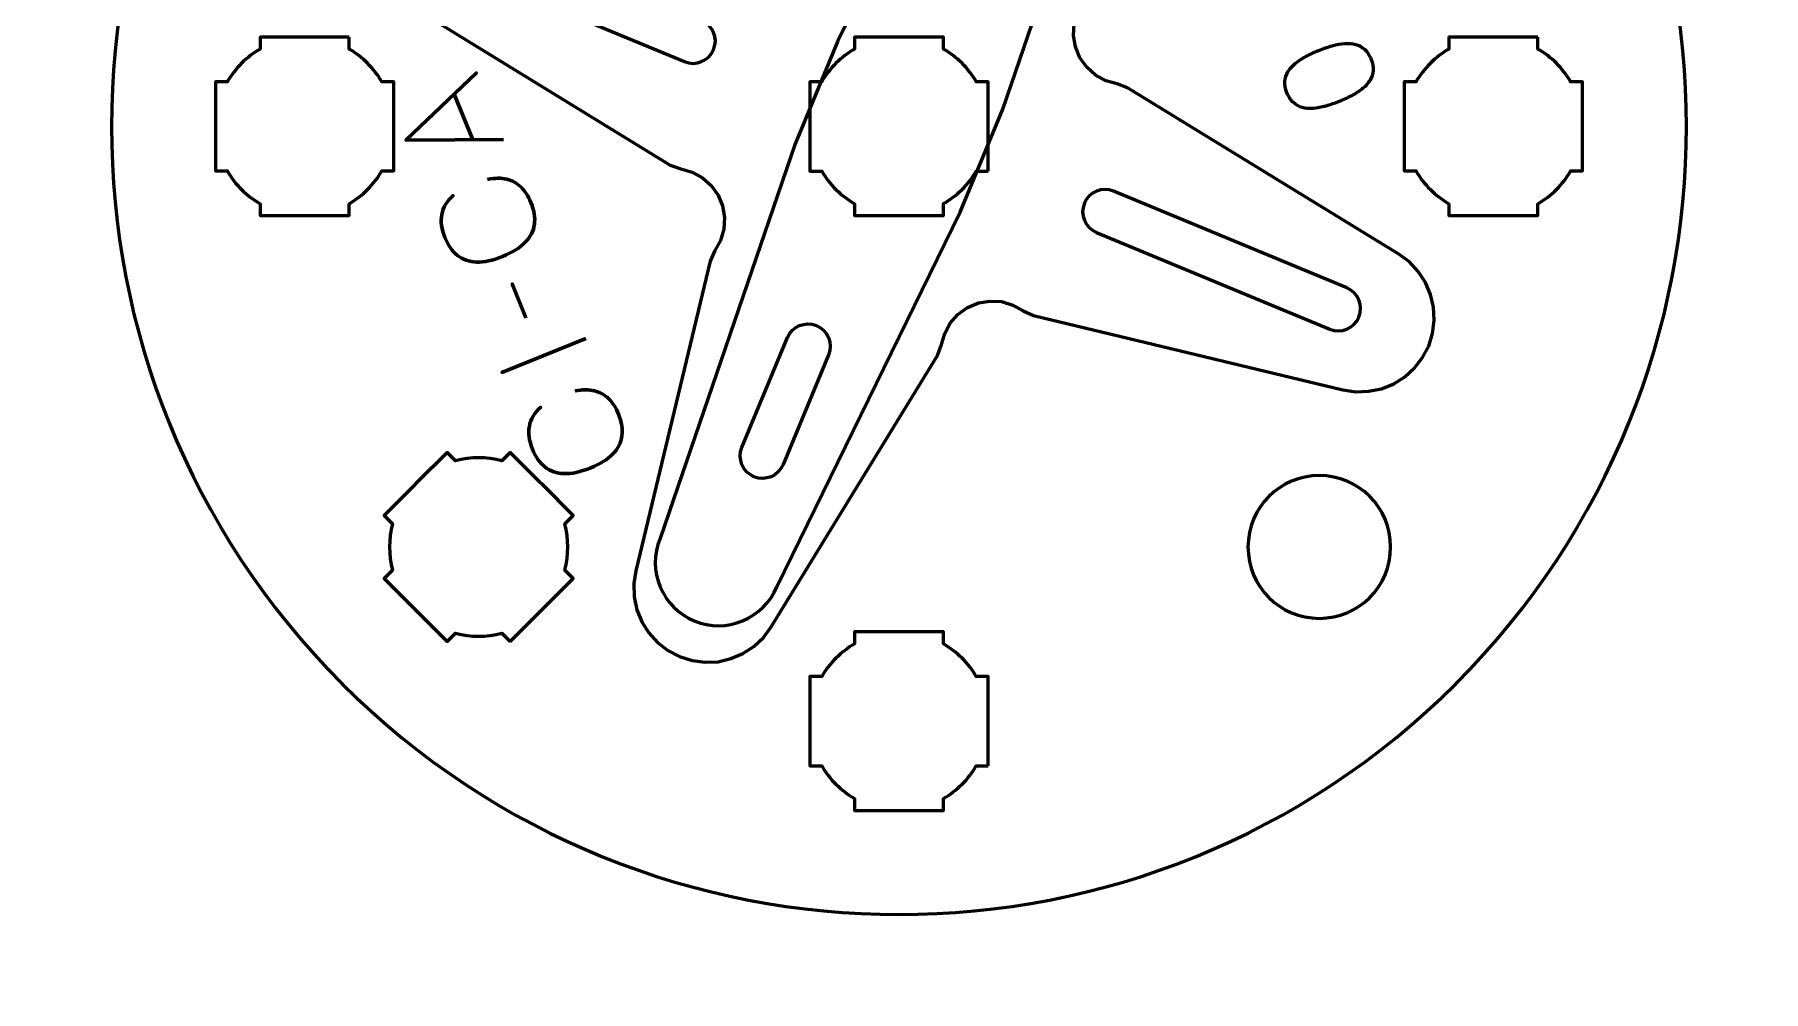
# Model space of a CAD drawing. Header units: centimetres. Extents: x -22.2 to 28.4, y -19.5 to -10.2.
# Drawn here: x 4.59 to 10.41, y -17.76 to -14.54 of the extents above; entities that cross this region are included whole.
import ezdxf

# ---------------------------------------------------------------- set-up
doc = ezdxf.new("R2010")
doc.units = ezdxf.units.CM
doc.header["$MEASUREMENT"] = 0
doc.layers.add('Layer 1', color=7, linetype='Continuous')

msp = doc.modelspace()

# ---------------------------------------------------------------- linework, layer by layer
at = {"layer": 'Layer 1', "lineweight": 53}
for points, knots in [([(5.62615, -16.72382), (4.59145, -15.68912), (4.59145, -14.01088), (5.62618, -12.97615), (5.62618, -12.97615), (6.66088, -11.94145), (8.33912, -11.94145), (9.37382, -12.97615), (9.37382, -12.97615), (10.40854, -14.01088), (10.40854, -15.68912), (9.37384, -16.72382), (9.37384, -16.72382), (8.33912, -17.75855), (6.66088, -17.75855), (5.62615, -16.72382)], [0, 0, 0, 0, 0.25, 0.25, 0.25, 0.25, 0.5, 0.5, 0.5, 0.5, 0.75, 0.75, 0.75, 0.75, 1, 1, 1, 1]), ([(6.83577, -14.49369), (6.87402, -14.50954), (6.8922, -14.55342), (6.87636, -14.59168), (6.87636, -14.59168), (6.86051, -14.62994), (6.81662, -14.64812), (6.77836, -14.63227), (6.77836, -14.63227), (6.77836, -14.63227), (5.99307, -14.30699), (5.99307, -14.30699), (5.99307, -14.30699), (5.95481, -14.29114), (5.93663, -14.24726), (5.95248, -14.209), (5.95248, -14.209), (5.96832, -14.17074), (6.01221, -14.15256), (6.05047, -14.16841), (6.05047, -14.16841), (6.05047, -14.16841), (6.83577, -14.49369), (6.83577, -14.49369)], [0, 0, 0, 0, 0.1666667, 0.1666667, 0.1666667, 0.1666667, 0.3333333, 0.3333333, 0.3333333, 0.3333333, 0.5, 0.5, 0.5, 0.5, 0.6666667, 0.6666667, 0.6666667, 0.6666667, 0.8333333, 0.8333333, 0.8333333, 0.8333333, 1, 1, 1, 1]), ([(5.64997, -14.54997), (5.64997, -14.54997), (5.64997, -14.59017), (5.64997, -14.59017), (5.64997, -14.59017), (5.69549, -14.6165), (5.73342, -14.65446), (5.75975, -14.69997), (5.75975, -14.69997), (5.75975, -14.69997), (5.79997, -14.69997), (5.79997, -14.69997), (5.79997, -14.69997), (5.79997, -14.69997), (5.79997, -14.99997), (5.79997, -14.99997), (5.79997, -14.99997), (5.79997, -14.99997), (5.75978, -14.99997), (5.75978, -14.99997), (5.75978, -14.99997), (5.73345, -15.0455), (5.6955, -15.08349), (5.64997, -15.10985), (5.64997, -15.10985), (5.64997, -15.10985), (5.64997, -15.14997), (5.64997, -15.14997), (5.64997, -15.14997), (5.64997, -15.14997), (5.50455, -15.14997), (5.50455, -15.14997), (5.50455, -15.14997), (5.50455, -15.14997), (5.4999, -15.15003), (5.4999, -15.15003), (5.4999, -15.15003), (5.4999, -15.15003), (5.49526, -15.14997), (5.49526, -15.14997), (5.49526, -15.14997), (5.49526, -15.14997), (5.34997, -15.14997), (5.34997, -15.14997), (5.34997, -15.14997), (5.34997, -15.14997), (5.34997, -15.1099), (5.34997, -15.1099), (5.34997, -15.1099), (5.3044, -15.08355), (5.26639, -15.04555), (5.24003, -14.99997), (5.24003, -14.99997), (5.24003, -14.99997), (5.19997, -14.99997), (5.19997, -14.99997), (5.19997, -14.99997), (5.19997, -14.99997), (5.19997, -14.85669), (5.19997, -14.85669), (5.19997, -14.85669), (5.19997, -14.85669), (5.19989, -14.85002), (5.19989, -14.85002), (5.19989, -14.85002), (5.19989, -14.85002), (5.19997, -14.84334), (5.19997, -14.84334), (5.19997, -14.84334), (5.19997, -14.84334), (5.19997, -14.69997), (5.19997, -14.69997), (5.19997, -14.69997), (5.19997, -14.69997), (5.24007, -14.69997), (5.24007, -14.69997), (5.24007, -14.69997), (5.26643, -14.65443), (5.30442, -14.61645), (5.34997, -14.59012), (5.34997, -14.59012), (5.34997, -14.59012), (5.34997, -14.54997), (5.34997, -14.54997), (5.34997, -14.54997), (5.34997, -14.54997), (5.64997, -14.54997), (5.64997, -14.54997)], [0, 0, 0, 0, 0.0454545, 0.0454545, 0.0454545, 0.0454545, 0.0909091, 0.0909091, 0.0909091, 0.0909091, 0.1363636, 0.1363636, 0.1363636, 0.1363636, 0.1818182, 0.1818182, 0.1818182, 0.1818182, 0.2272727, 0.2272727, 0.2272727, 0.2272727, 0.2727273, 0.2727273, 0.2727273, 0.2727273, 0.3181818, 0.3181818, 0.3181818, 0.3181818, 0.3636364, 0.3636364, 0.3636364, 0.3636364, 0.4090909, 0.4090909, 0.4090909, 0.4090909, 0.4545455, 0.4545455, 0.4545455, 0.4545455, 0.5, 0.5, 0.5, 0.5, 0.5454545, 0.5454545, 0.5454545, 0.5454545, 0.5909091, 0.5909091, 0.5909091, 0.5909091, 0.6363636, 0.6363636, 0.6363636, 0.6363636, 0.6818182, 0.6818182, 0.6818182, 0.6818182, 0.7272727, 0.7272727, 0.7272727, 0.7272727, 0.7727273, 0.7727273, 0.7727273, 0.7727273, 0.8181818, 0.8181818, 0.8181818, 0.8181818, 0.8636364, 0.8636364, 0.8636364, 0.8636364, 0.9090909, 0.9090909, 0.9090909, 0.9090909, 0.9545455, 0.9545455, 0.9545455, 0.9545455, 1, 1, 1, 1]), ([(7.79996, -15.00004), (7.79996, -15.00004), (7.75976, -15.00004), (7.75976, -15.00004), (7.75976, -15.00004), (7.73343, -15.04556), (7.69547, -15.08349), (7.64996, -15.10982), (7.64996, -15.10982), (7.64996, -15.10982), (7.64996, -15.15004), (7.64996, -15.15004), (7.64996, -15.15004), (7.64996, -15.15004), (7.34996, -15.15004), (7.34996, -15.15004), (7.34996, -15.15004), (7.34996, -15.15004), (7.34996, -15.10985), (7.34996, -15.10985), (7.34996, -15.10985), (7.30443, -15.08352), (7.26644, -15.04557), (7.24008, -15.00004), (7.24008, -15.00004), (7.24008, -15.00004), (7.19996, -15.00004), (7.19996, -15.00004), (7.19996, -15.00004), (7.19996, -15.00004), (7.19996, -14.85462), (7.19996, -14.85462), (7.19996, -14.85462), (7.19996, -14.85462), (7.1999, -14.84997), (7.1999, -14.84997), (7.1999, -14.84997), (7.1999, -14.84997), (7.19996, -14.84533), (7.19996, -14.84533), (7.19996, -14.84533), (7.19996, -14.84533), (7.19996, -14.70004), (7.19996, -14.70004), (7.19996, -14.70004), (7.19996, -14.70004), (7.24003, -14.70004), (7.24003, -14.70004), (7.24003, -14.70004), (7.26638, -14.65447), (7.30438, -14.61646), (7.34996, -14.5901), (7.34996, -14.5901), (7.34996, -14.5901), (7.34996, -14.55004), (7.34996, -14.55004), (7.34996, -14.55004), (7.34996, -14.55004), (7.49324, -14.55004), (7.49324, -14.55004), (7.49324, -14.55004), (7.49324, -14.55004), (7.49991, -14.54996), (7.49991, -14.54996), (7.49991, -14.54996), (7.49991, -14.54996), (7.50659, -14.55004), (7.50659, -14.55004), (7.50659, -14.55004), (7.50659, -14.55004), (7.64996, -14.55004), (7.64996, -14.55004), (7.64996, -14.55004), (7.64996, -14.55004), (7.64996, -14.59014), (7.64996, -14.59014), (7.64996, -14.59014), (7.6955, -14.6165), (7.73348, -14.65449), (7.75981, -14.70004), (7.75981, -14.70004), (7.75981, -14.70004), (7.79996, -14.70004), (7.79996, -14.70004), (7.79996, -14.70004), (7.79996, -14.70004), (7.79996, -15.00004), (7.79996, -15.00004)], [0, 0, 0, 0, 0.0454545, 0.0454545, 0.0454545, 0.0454545, 0.0909091, 0.0909091, 0.0909091, 0.0909091, 0.1363636, 0.1363636, 0.1363636, 0.1363636, 0.1818182, 0.1818182, 0.1818182, 0.1818182, 0.2272727, 0.2272727, 0.2272727, 0.2272727, 0.2727273, 0.2727273, 0.2727273, 0.2727273, 0.3181818, 0.3181818, 0.3181818, 0.3181818, 0.3636364, 0.3636364, 0.3636364, 0.3636364, 0.4090909, 0.4090909, 0.4090909, 0.4090909, 0.4545455, 0.4545455, 0.4545455, 0.4545455, 0.5, 0.5, 0.5, 0.5, 0.5454545, 0.5454545, 0.5454545, 0.5454545, 0.5909091, 0.5909091, 0.5909091, 0.5909091, 0.6363636, 0.6363636, 0.6363636, 0.6363636, 0.6818182, 0.6818182, 0.6818182, 0.6818182, 0.7272727, 0.7272727, 0.7272727, 0.7272727, 0.7727273, 0.7727273, 0.7727273, 0.7727273, 0.8181818, 0.8181818, 0.8181818, 0.8181818, 0.8636364, 0.8636364, 0.8636364, 0.8636364, 0.9090909, 0.9090909, 0.9090909, 0.9090909, 0.9545455, 0.9545455, 0.9545455, 0.9545455, 1, 1, 1, 1]), ([(9.64997, -14.54997), (9.64997, -14.54997), (9.64997, -14.59017), (9.64997, -14.59017), (9.64997, -14.59017), (9.69549, -14.6165), (9.73342, -14.65446), (9.75975, -14.69997), (9.75975, -14.69997), (9.75975, -14.69997), (9.79997, -14.69997), (9.79997, -14.69997), (9.79997, -14.69997), (9.79997, -14.69997), (9.79997, -14.99997), (9.79997, -14.99997), (9.79997, -14.99997), (9.79997, -14.99997), (9.75978, -14.99997), (9.75978, -14.99997), (9.75978, -14.99997), (9.73345, -15.0455), (9.6955, -15.08349), (9.64997, -15.10985), (9.64997, -15.10985), (9.64997, -15.10985), (9.64997, -15.14997), (9.64997, -15.14997), (9.64997, -15.14997), (9.64997, -15.14997), (9.50455, -15.14997), (9.50455, -15.14997), (9.50455, -15.14997), (9.50455, -15.14997), (9.4999, -15.15003), (9.4999, -15.15003), (9.4999, -15.15003), (9.4999, -15.15003), (9.49526, -15.14997), (9.49526, -15.14997), (9.49526, -15.14997), (9.49526, -15.14997), (9.34997, -15.14997), (9.34997, -15.14997), (9.34997, -15.14997), (9.34997, -15.14997), (9.34997, -15.1099), (9.34997, -15.1099), (9.34997, -15.1099), (9.3044, -15.08355), (9.26639, -15.04555), (9.24003, -14.99997), (9.24003, -14.99997), (9.24003, -14.99997), (9.19997, -14.99997), (9.19997, -14.99997), (9.19997, -14.99997), (9.19997, -14.99997), (9.19997, -14.85669), (9.19997, -14.85669), (9.19997, -14.85669), (9.19997, -14.85669), (9.19989, -14.85002), (9.19989, -14.85002), (9.19989, -14.85002), (9.19989, -14.85002), (9.19997, -14.84334), (9.19997, -14.84334), (9.19997, -14.84334), (9.19997, -14.84334), (9.19997, -14.69997), (9.19997, -14.69997), (9.19997, -14.69997), (9.19997, -14.69997), (9.24007, -14.69997), (9.24007, -14.69997), (9.24007, -14.69997), (9.26643, -14.65443), (9.30442, -14.61645), (9.34997, -14.59012), (9.34997, -14.59012), (9.34997, -14.59012), (9.34997, -14.54997), (9.34997, -14.54997), (9.34997, -14.54997), (9.34997, -14.54997), (9.64997, -14.54997), (9.64997, -14.54997)], [0, 0, 0, 0, 0.0454545, 0.0454545, 0.0454545, 0.0454545, 0.0909091, 0.0909091, 0.0909091, 0.0909091, 0.1363636, 0.1363636, 0.1363636, 0.1363636, 0.1818182, 0.1818182, 0.1818182, 0.1818182, 0.2272727, 0.2272727, 0.2272727, 0.2272727, 0.2727273, 0.2727273, 0.2727273, 0.2727273, 0.3181818, 0.3181818, 0.3181818, 0.3181818, 0.3636364, 0.3636364, 0.3636364, 0.3636364, 0.4090909, 0.4090909, 0.4090909, 0.4090909, 0.4545455, 0.4545455, 0.4545455, 0.4545455, 0.5, 0.5, 0.5, 0.5, 0.5454545, 0.5454545, 0.5454545, 0.5454545, 0.5909091, 0.5909091, 0.5909091, 0.5909091, 0.6363636, 0.6363636, 0.6363636, 0.6363636, 0.6818182, 0.6818182, 0.6818182, 0.6818182, 0.7272727, 0.7272727, 0.7272727, 0.7272727, 0.7727273, 0.7727273, 0.7727273, 0.7727273, 0.8181818, 0.8181818, 0.8181818, 0.8181818, 0.8636364, 0.8636364, 0.8636364, 0.8636364, 0.9090909, 0.9090909, 0.9090909, 0.9090909, 0.9545455, 0.9545455, 0.9545455, 0.9545455, 1, 1, 1, 1]), ([(9.00689, -15.393), (9.04515, -15.40885), (9.06333, -15.45273), (9.04748, -15.49099), (9.04748, -15.49099), (9.03164, -15.52925), (8.98775, -15.54743), (8.94949, -15.53158), (8.94949, -15.53158), (8.94949, -15.53158), (8.16419, -15.2063), (8.16419, -15.2063), (8.16419, -15.2063), (8.12594, -15.19045), (8.10776, -15.14657), (8.1236, -15.10831), (8.1236, -15.10831), (8.13945, -15.07005), (8.18334, -15.05187), (8.2216, -15.06772), (8.2216, -15.06772), (8.2216, -15.06772), (9.00689, -15.393), (9.00689, -15.393)], [0, 0, 0, 0, 0.1666667, 0.1666667, 0.1666667, 0.1666667, 0.3333333, 0.3333333, 0.3333333, 0.3333333, 0.5, 0.5, 0.5, 0.5, 0.6666667, 0.6666667, 0.6666667, 0.6666667, 0.8333333, 0.8333333, 0.8333333, 0.8333333, 1, 1, 1, 1]), ([(6.97147, -15.92995), (6.95563, -15.96821), (6.97381, -16.0121), (7.01206, -16.02794), (7.01206, -16.02794), (7.05032, -16.04379), (7.09421, -16.02561), (7.11006, -15.98735), (7.11006, -15.98735), (7.11006, -15.98735), (7.26313, -15.6178), (7.26313, -15.6178), (7.26313, -15.6178), (7.27898, -15.57954), (7.2608, -15.53566), (7.22254, -15.51981), (7.22254, -15.51981), (7.18428, -15.50396), (7.14039, -15.52214), (7.12455, -15.5604), (7.12455, -15.5604), (7.12455, -15.5604), (6.97147, -15.92995), (6.97147, -15.92995)], [0, 0, 0, 0, 0.1666667, 0.1666667, 0.1666667, 0.1666667, 0.3333333, 0.3333333, 0.3333333, 0.3333333, 0.5, 0.5, 0.5, 0.5, 0.6666667, 0.6666667, 0.6666667, 0.6666667, 0.8333333, 0.8333333, 0.8333333, 0.8333333, 1, 1, 1, 1]), ([(6.19181, -16.58245), (6.19181, -16.58245), (6.16338, -16.55403), (6.16338, -16.55403), (6.16338, -16.55403), (6.11258, -16.5676), (6.05892, -16.56758), (6.00812, -16.55401), (6.00812, -16.55401), (6.00812, -16.55401), (5.97968, -16.58245), (5.97968, -16.58245), (5.97968, -16.58245), (5.97968, -16.58245), (5.76755, -16.37032), (5.76755, -16.37032), (5.76755, -16.37032), (5.76755, -16.37032), (5.79596, -16.3419), (5.79596, -16.3419), (5.79596, -16.3419), (5.78239, -16.29109), (5.78236, -16.23739), (5.79592, -16.18656), (5.79592, -16.18656), (5.79592, -16.18656), (5.76755, -16.15819), (5.76755, -16.15819), (5.76755, -16.15819), (5.76755, -16.15819), (5.87037, -16.05536), (5.87037, -16.05536), (5.87037, -16.05536), (5.87037, -16.05536), (5.87362, -16.05203), (5.87362, -16.05203), (5.87362, -16.05203), (5.87362, -16.05203), (5.87694, -16.04879), (5.87694, -16.04879), (5.87694, -16.04879), (5.87694, -16.04879), (5.97968, -15.94606), (5.97968, -15.94606), (5.97968, -15.94606), (5.97968, -15.94606), (6.00801, -15.97439), (6.00801, -15.97439), (6.00801, -15.97439), (6.05887, -15.9608), (6.11261, -15.96079), (6.16348, -15.97438), (6.16348, -15.97438), (6.16348, -15.97438), (6.19181, -15.94606), (6.19181, -15.94606), (6.19181, -15.94606), (6.19181, -15.94606), (6.29312, -16.04737), (6.29312, -16.04737), (6.29312, -16.04737), (6.29312, -16.04737), (6.2979, -16.05203), (6.2979, -16.05203), (6.2979, -16.05203), (6.2979, -16.05203), (6.30256, -16.05681), (6.30256, -16.05681), (6.30256, -16.05681), (6.30256, -16.05681), (6.40394, -16.15819), (6.40394, -16.15819), (6.40394, -16.15819), (6.40394, -16.15819), (6.37559, -16.18654), (6.37559, -16.18654), (6.37559, -16.18654), (6.38915, -16.23739), (6.38914, -16.2911), (6.37555, -16.34193), (6.37555, -16.34193), (6.37555, -16.34193), (6.40394, -16.37032), (6.40394, -16.37032), (6.40394, -16.37032), (6.40394, -16.37032), (6.19181, -16.58245), (6.19181, -16.58245)], [0, 0, 0, 0, 0.0454545, 0.0454545, 0.0454545, 0.0454545, 0.0909091, 0.0909091, 0.0909091, 0.0909091, 0.1363636, 0.1363636, 0.1363636, 0.1363636, 0.1818182, 0.1818182, 0.1818182, 0.1818182, 0.2272727, 0.2272727, 0.2272727, 0.2272727, 0.2727273, 0.2727273, 0.2727273, 0.2727273, 0.3181818, 0.3181818, 0.3181818, 0.3181818, 0.3636364, 0.3636364, 0.3636364, 0.3636364, 0.4090909, 0.4090909, 0.4090909, 0.4090909, 0.4545455, 0.4545455, 0.4545455, 0.4545455, 0.5, 0.5, 0.5, 0.5, 0.5454545, 0.5454545, 0.5454545, 0.5454545, 0.5909091, 0.5909091, 0.5909091, 0.5909091, 0.6363636, 0.6363636, 0.6363636, 0.6363636, 0.6818182, 0.6818182, 0.6818182, 0.6818182, 0.7272727, 0.7272727, 0.7272727, 0.7272727, 0.7727273, 0.7727273, 0.7727273, 0.7727273, 0.8181818, 0.8181818, 0.8181818, 0.8181818, 0.8636364, 0.8636364, 0.8636364, 0.8636364, 0.9090909, 0.9090909, 0.9090909, 0.9090909, 0.9545455, 0.9545455, 0.9545455, 0.9545455, 1, 1, 1, 1]), ([(8.67419, -16.26423), (8.67419, -16.13171), (8.78167, -16.02423), (8.91419, -16.02423), (8.91419, -16.02423), (9.04672, -16.02423), (9.15419, -16.13171), (9.15419, -16.26423), (9.15419, -16.26423), (9.15419, -16.39676), (9.04672, -16.50423), (8.91419, -16.50423), (8.91419, -16.50423), (8.78167, -16.50423), (8.67419, -16.39676), (8.67419, -16.26423)], [0, 0, 0, 0, 0.25, 0.25, 0.25, 0.25, 0.5, 0.5, 0.5, 0.5, 0.75, 0.75, 0.75, 0.75, 1, 1, 1, 1]), ([(7.79996, -17.00004), (7.79996, -17.00004), (7.75976, -17.00004), (7.75976, -17.00004), (7.75976, -17.00004), (7.73343, -17.04556), (7.69547, -17.08349), (7.64996, -17.10982), (7.64996, -17.10982), (7.64996, -17.10982), (7.64996, -17.15004), (7.64996, -17.15004), (7.64996, -17.15004), (7.64996, -17.15004), (7.34996, -17.15004), (7.34996, -17.15004), (7.34996, -17.15004), (7.34996, -17.15004), (7.34996, -17.10985), (7.34996, -17.10985), (7.34996, -17.10985), (7.30443, -17.08352), (7.26644, -17.04557), (7.24008, -17.00004), (7.24008, -17.00004), (7.24008, -17.00004), (7.19996, -17.00004), (7.19996, -17.00004), (7.19996, -17.00004), (7.19996, -17.00004), (7.19996, -16.85462), (7.19996, -16.85462), (7.19996, -16.85462), (7.19996, -16.85462), (7.1999, -16.84997), (7.1999, -16.84997), (7.1999, -16.84997), (7.1999, -16.84997), (7.19996, -16.84533), (7.19996, -16.84533), (7.19996, -16.84533), (7.19996, -16.84533), (7.19996, -16.70004), (7.19996, -16.70004), (7.19996, -16.70004), (7.19996, -16.70004), (7.24003, -16.70004), (7.24003, -16.70004), (7.24003, -16.70004), (7.26638, -16.65447), (7.30438, -16.61646), (7.34996, -16.5901), (7.34996, -16.5901), (7.34996, -16.5901), (7.34996, -16.55004), (7.34996, -16.55004), (7.34996, -16.55004), (7.34996, -16.55004), (7.49324, -16.55004), (7.49324, -16.55004), (7.49324, -16.55004), (7.49324, -16.55004), (7.49991, -16.54996), (7.49991, -16.54996), (7.49991, -16.54996), (7.49991, -16.54996), (7.50659, -16.55004), (7.50659, -16.55004), (7.50659, -16.55004), (7.50659, -16.55004), (7.64996, -16.55004), (7.64996, -16.55004), (7.64996, -16.55004), (7.64996, -16.55004), (7.64996, -16.59014), (7.64996, -16.59014), (7.64996, -16.59014), (7.6955, -16.6165), (7.73348, -16.65449), (7.75981, -16.70004), (7.75981, -16.70004), (7.75981, -16.70004), (7.79996, -16.70004), (7.79996, -16.70004), (7.79996, -16.70004), (7.79996, -16.70004), (7.79996, -17.00004), (7.79996, -17.00004)], [0, 0, 0, 0, 0.0454545, 0.0454545, 0.0454545, 0.0454545, 0.0909091, 0.0909091, 0.0909091, 0.0909091, 0.1363636, 0.1363636, 0.1363636, 0.1363636, 0.1818182, 0.1818182, 0.1818182, 0.1818182, 0.2272727, 0.2272727, 0.2272727, 0.2272727, 0.2727273, 0.2727273, 0.2727273, 0.2727273, 0.3181818, 0.3181818, 0.3181818, 0.3181818, 0.3636364, 0.3636364, 0.3636364, 0.3636364, 0.4090909, 0.4090909, 0.4090909, 0.4090909, 0.4545455, 0.4545455, 0.4545455, 0.4545455, 0.5, 0.5, 0.5, 0.5, 0.5454545, 0.5454545, 0.5454545, 0.5454545, 0.5909091, 0.5909091, 0.5909091, 0.5909091, 0.6363636, 0.6363636, 0.6363636, 0.6363636, 0.6818182, 0.6818182, 0.6818182, 0.6818182, 0.7272727, 0.7272727, 0.7272727, 0.7272727, 0.7727273, 0.7727273, 0.7727273, 0.7727273, 0.8181818, 0.8181818, 0.8181818, 0.8181818, 0.8636364, 0.8636364, 0.8636364, 0.8636364, 0.9090909, 0.9090909, 0.9090909, 0.9090909, 0.9545455, 0.9545455, 0.9545455, 0.9545455, 1, 1, 1, 1])]:
    msp.add_open_spline(points, degree=3, knots=knots, dxfattribs=at)
at = {"layer": 'Layer 1', "color": 5, "lineweight": 53}
for points, knots in [([(6.61408, -16.344), (6.61408, -16.344), (6.86435, -15.30305), (6.86435, -15.30305), (6.86435, -15.30305), (6.86435, -15.30305), (6.87994, -15.26749), (6.87994, -15.26749), (6.87994, -15.26749), (6.87994, -15.26749), (6.89919, -15.23345), (6.89919, -15.23345), (6.89919, -15.23345), (6.89919, -15.23345), (6.91038, -15.19608), (6.91038, -15.19608), (6.91038, -15.19608), (6.91038, -15.19608), (6.91291, -15.15684), (6.91291, -15.15684), (6.91291, -15.15684), (6.91291, -15.15684), (6.90619, -15.11718), (6.90619, -15.11718), (6.90619, -15.11718), (6.90619, -15.11718), (6.89117, -15.08096), (6.89117, -15.08096), (6.89117, -15.08096), (6.89117, -15.08096), (6.86833, -15.0492), (6.86833, -15.0492), (6.86833, -15.0492), (6.86833, -15.0492), (6.83908, -15.02251), (6.83908, -15.02251), (6.83908, -15.02251), (6.83908, -15.02251), (6.804, -15.00369), (6.804, -15.00369), (6.804, -15.00369), (6.804, -15.00369), (6.76634, -14.99323), (6.76634, -14.99323), (6.76634, -14.99323), (6.76634, -14.99323), (6.72987, -14.97985), (6.72987, -14.97985), (6.72987, -14.97985), (6.72987, -14.97985), (5.81787, -14.42031), (5.81787, -14.42031), (5.81787, -14.42031), (5.81787, -14.42031), (5.78228, -14.39443), (5.78228, -14.39443), (5.78228, -14.39443), (5.78228, -14.39443), (5.75268, -14.36244), (5.75268, -14.36244), (5.75268, -14.36244), (5.75268, -14.36244), (5.7284, -14.32581), (5.7284, -14.32581), (5.7284, -14.32581), (5.7284, -14.32581), (5.71095, -14.28515), (5.71095, -14.28515), (5.71095, -14.28515), (5.71095, -14.28515), (5.70147, -14.24178), (5.70147, -14.24178), (5.70147, -14.24178), (5.70147, -14.24178), (5.69907, -14.19791), (5.69907, -14.19791), (5.69907, -14.19791), (5.69907, -14.19791), (5.70446, -14.15385), (5.70446, -14.15385), (5.70446, -14.15385), (5.70446, -14.15385), (5.71747, -14.11208), (5.71747, -14.11208), (5.71747, -14.11208), (5.71747, -14.11208), (5.73811, -14.07261), (5.73811, -14.07261), (5.73811, -14.07261), (5.73811, -14.07261), (5.76546, -14.03765), (5.76546, -14.03765), (5.76546, -14.03765), (5.76546, -14.03765), (5.79817, -14.00833), (5.79817, -14.00833), (5.79817, -14.00833), (5.79817, -14.00833), (5.83524, -13.9851), (5.83524, -13.9851), (5.83524, -13.9851), (5.83524, -13.9851), (5.87633, -13.96868), (5.87633, -13.96868), (5.87633, -13.96868), (5.87633, -13.96868), (5.9197, -13.95921), (5.9197, -13.95921), (5.9197, -13.95921), (5.9197, -13.95921), (5.96325, -13.95753), (5.96325, -13.95753), (5.96325, -13.95753), (5.96325, -13.95753), (6.00672, -13.96439), (6.00672, -13.96439), (6.00672, -13.96439), (6.00672, -13.96439), (7.04695, -14.21435), (7.04695, -14.21435), (7.04695, -14.21435), (7.04695, -14.21435), (7.0825, -14.22994), (7.0825, -14.22994), (7.0825, -14.22994), (7.0825, -14.22994), (7.11653, -14.24918), (7.11653, -14.24918), (7.11653, -14.24918), (7.11653, -14.24918), (7.15464, -14.26067), (7.15464, -14.26067), (7.15464, -14.26067), (7.15464, -14.26067), (7.1942, -14.26248), (7.1942, -14.26248), (7.1942, -14.26248), (7.1942, -14.26248), (7.2328, -14.25619), (7.2328, -14.25619), (7.2328, -14.25619), (7.2328, -14.25619), (7.26904, -14.24119), (7.26904, -14.24119), (7.26904, -14.24119), (7.26904, -14.24119), (7.30153, -14.21863), (7.30153, -14.21863), (7.30153, -14.21863), (7.30153, -14.21863), (7.32749, -14.18908), (7.32749, -14.18908), (7.32749, -14.18908), (7.32749, -14.18908), (7.3463, -14.15402), (7.3463, -14.15402), (7.3463, -14.15402), (7.3463, -14.15402), (7.35676, -14.11633), (7.35676, -14.11633), (7.35676, -14.11633), (7.35676, -14.11633), (7.37088, -14.08017), (7.37088, -14.08017), (7.37088, -14.08017), (7.37088, -14.08017), (7.92968, -13.16788), (7.92968, -13.16788), (7.92968, -13.16788), (7.92968, -13.16788), (7.95555, -13.13231), (7.95555, -13.13231), (7.95555, -13.13231), (7.95555, -13.13231), (7.98784, -13.10195), (7.98784, -13.10195), (7.98784, -13.10195), (7.98784, -13.10195), (8.02521, -13.078), (8.02521, -13.078), (8.02521, -13.078), (8.02521, -13.078), (8.06587, -13.06055), (8.06587, -13.06055), (8.06587, -13.06055), (8.06587, -13.06055), (8.1085, -13.05077), (8.1085, -13.05077), (8.1085, -13.05077), (8.1085, -13.05077), (8.15237, -13.04836), (8.15237, -13.04836), (8.15237, -13.04836), (8.15237, -13.04836), (8.19643, -13.05375), (8.19643, -13.05375), (8.19643, -13.05375), (8.19643, -13.05375), (8.2382, -13.06676), (8.2382, -13.06676), (8.2382, -13.06676), (8.2382, -13.06676), (8.27766, -13.0874), (8.27766, -13.0874), (8.27766, -13.0874), (8.27766, -13.0874), (8.31264, -13.11475), (8.31264, -13.11475), (8.31264, -13.11475), (8.31264, -13.11475), (8.34196, -13.14747), (8.34196, -13.14747), (8.34196, -13.14747), (8.34196, -13.14747), (8.36519, -13.18453), (8.36519, -13.18453), (8.36519, -13.18453), (8.36519, -13.18453), (8.3816, -13.22562), (8.3816, -13.22562), (8.3816, -13.22562), (8.3816, -13.22562), (8.39109, -13.26899), (8.39109, -13.26899), (8.39109, -13.26899), (8.39109, -13.26899), (8.39246, -13.31328), (8.39246, -13.31328), (8.39246, -13.31328), (8.39246, -13.31328), (8.3856, -13.35673), (8.3856, -13.35673), (8.3856, -13.35673), (8.3856, -13.35673), (8.13564, -14.39694), (8.13564, -14.39694), (8.13564, -14.39694), (8.13564, -14.39694), (8.12005, -14.4325), (8.12005, -14.4325), (8.12005, -14.4325), (8.12005, -14.4325), (8.10081, -14.46654), (8.10081, -14.46654), (8.10081, -14.46654), (8.10081, -14.46654), (8.08931, -14.50464), (8.08931, -14.50464), (8.08931, -14.50464), (8.08931, -14.50464), (8.08677, -14.54389), (8.08677, -14.54389), (8.08677, -14.54389), (8.08677, -14.54389), (8.0938, -14.58282), (8.0938, -14.58282), (8.0938, -14.58282), (8.0938, -14.58282), (8.10881, -14.61904), (8.10881, -14.61904), (8.10881, -14.61904), (8.10881, -14.61904), (8.13167, -14.6508), (8.13167, -14.6508), (8.13167, -14.6508), (8.13167, -14.6508), (8.16091, -14.67748), (8.16091, -14.67748), (8.16091, -14.67748), (8.16091, -14.67748), (8.19598, -14.6963), (8.19598, -14.6963), (8.19598, -14.6963), (8.19598, -14.6963), (8.23365, -14.70676), (8.23365, -14.70676), (8.23365, -14.70676), (8.23365, -14.70676), (8.26909, -14.72058), (8.26909, -14.72058), (8.26909, -14.72058), (8.26909, -14.72058), (9.18211, -15.27967), (9.18211, -15.27967), (9.18211, -15.27967), (9.18211, -15.27967), (9.21768, -15.30556), (9.21768, -15.30556), (9.21768, -15.30556), (9.21768, -15.30556), (9.24731, -15.33755), (9.24731, -15.33755), (9.24731, -15.33755), (9.24731, -15.33755), (9.27127, -15.37491), (9.27127, -15.37491), (9.27127, -15.37491), (9.27127, -15.37491), (9.28872, -15.41557), (9.28872, -15.41557), (9.28872, -15.41557), (9.28872, -15.41557), (9.2985, -15.45821), (9.2985, -15.45821), (9.2985, -15.45821), (9.2985, -15.45821), (9.30089, -15.50207), (9.30089, -15.50207), (9.30089, -15.50207), (9.30089, -15.50207), (9.29552, -15.54614), (9.29552, -15.54614), (9.29552, -15.54614), (9.29552, -15.54614), (9.2822, -15.58864), (9.2822, -15.58864), (9.2822, -15.58864), (9.2822, -15.58864), (9.26186, -15.62738), (9.26186, -15.62738), (9.26186, -15.62738), (9.26186, -15.62738), (9.23451, -15.66234), (9.23451, -15.66234), (9.23451, -15.66234), (9.23451, -15.66234), (9.2018, -15.69166), (9.2018, -15.69166), (9.2018, -15.69166), (9.2018, -15.69166), (9.16443, -15.71563), (9.16443, -15.71563), (9.16443, -15.71563), (9.16443, -15.71563), (9.12334, -15.73204), (9.12334, -15.73204), (9.12334, -15.73204), (9.12334, -15.73204), (9.08028, -15.74078), (9.08028, -15.74078), (9.08028, -15.74078), (9.08028, -15.74078), (9.03671, -15.74246), (9.03671, -15.74246), (9.03671, -15.74246), (9.03671, -15.74246), (8.99325, -15.7356), (8.99325, -15.7356), (8.99325, -15.7356), (8.99325, -15.7356), (7.95201, -15.48608), (7.95201, -15.48608), (7.95201, -15.48608), (7.95201, -15.48608), (7.91749, -15.47006), (7.91749, -15.47006), (7.91749, -15.47006), (7.91749, -15.47006), (7.88345, -15.45081), (7.88345, -15.45081), (7.88345, -15.45081), (7.88345, -15.45081), (7.84534, -15.43932), (7.84534, -15.43932), (7.84534, -15.43932), (7.84534, -15.43932), (7.8058, -15.43752), (7.8058, -15.43752), (7.8058, -15.43752), (7.8058, -15.43752), (7.76718, -15.44381), (7.76718, -15.44381), (7.76718, -15.44381), (7.76718, -15.44381), (7.73096, -15.45881), (7.73096, -15.45881), (7.73096, -15.45881), (7.73096, -15.45881), (7.69816, -15.4821), (7.69816, -15.4821), (7.69816, -15.4821), (7.69816, -15.4821), (7.6722, -15.51164), (7.6722, -15.51164), (7.6722, -15.51164), (7.6722, -15.51164), (7.65369, -15.54598), (7.65369, -15.54598), (7.65369, -15.54598), (7.65369, -15.54598), (7.64323, -15.58366), (7.64323, -15.58366), (7.64323, -15.58366), (7.64323, -15.58366), (7.6291, -15.61982), (7.6291, -15.61982), (7.6291, -15.61982), (7.6291, -15.61982), (7.07001, -16.53285), (7.07001, -16.53285), (7.07001, -16.53285), (7.07001, -16.53285), (7.04413, -16.56843), (7.04413, -16.56843), (7.04413, -16.56843), (7.04413, -16.56843), (7.01184, -16.59878), (7.01184, -16.59878), (7.01184, -16.59878), (7.01184, -16.59878), (6.97447, -16.62274), (6.97447, -16.62274), (6.97447, -16.62274), (6.97447, -16.62274), (6.93411, -16.63946), (6.93411, -16.63946), (6.93411, -16.63946), (6.93411, -16.63946), (6.89118, -16.64997), (6.89118, -16.64997), (6.89118, -16.64997), (6.89118, -16.64997), (6.84761, -16.65165), (6.84761, -16.65165), (6.84761, -16.65165), (6.84761, -16.65165), (6.80354, -16.64625), (6.80354, -16.64625), (6.80354, -16.64625), (6.80354, -16.64625), (6.76104, -16.63294), (6.76104, -16.63294), (6.76104, -16.63294), (6.76104, -16.63294), (6.72231, -16.6126), (6.72231, -16.6126), (6.72231, -16.6126), (6.72231, -16.6126), (6.68734, -16.58526), (6.68734, -16.58526), (6.68734, -16.58526), (6.68734, -16.58526), (6.65772, -16.55327), (6.65772, -16.55327), (6.65772, -16.55327), (6.65772, -16.55327), (6.63479, -16.51548), (6.63479, -16.51548), (6.63479, -16.51548), (6.63479, -16.51548), (6.61808, -16.47512), (6.61808, -16.47512), (6.61808, -16.47512), (6.61808, -16.47512), (6.60859, -16.43175), (6.60859, -16.43175), (6.60859, -16.43175), (6.60859, -16.43175), (6.60723, -16.38746), (6.60723, -16.38746), (6.60723, -16.38746), (6.60723, -16.38746), (6.61408, -16.344), (6.61408, -16.344)], [0, 0, 0, 0, 0.0086207, 0.0086207, 0.0086207, 0.0086207, 0.0172414, 0.0172414, 0.0172414, 0.0172414, 0.0258621, 0.0258621, 0.0258621, 0.0258621, 0.0344828, 0.0344828, 0.0344828, 0.0344828, 0.0431034, 0.0431034, 0.0431034, 0.0431034, 0.0517241, 0.0517241, 0.0517241, 0.0517241, 0.0603448, 0.0603448, 0.0603448, 0.0603448, 0.0689655, 0.0689655, 0.0689655, 0.0689655, 0.0775862, 0.0775862, 0.0775862, 0.0775862, 0.0862069, 0.0862069, 0.0862069, 0.0862069, 0.0948276, 0.0948276, 0.0948276, 0.0948276, 0.1034483, 0.1034483, 0.1034483, 0.1034483, 0.112069, 0.112069, 0.112069, 0.112069, 0.1206897, 0.1206897, 0.1206897, 0.1206897, 0.1293103, 0.1293103, 0.1293103, 0.1293103, 0.137931, 0.137931, 0.137931, 0.137931, 0.1465517, 0.1465517, 0.1465517, 0.1465517, 0.1551724, 0.1551724, 0.1551724, 0.1551724, 0.1637931, 0.1637931, 0.1637931, 0.1637931, 0.1724138, 0.1724138, 0.1724138, 0.1724138, 0.1810345, 0.1810345, 0.1810345, 0.1810345, 0.1896552, 0.1896552, 0.1896552, 0.1896552, 0.1982759, 0.1982759, 0.1982759, 0.1982759, 0.2068966, 0.2068966, 0.2068966, 0.2068966, 0.2155172, 0.2155172, 0.2155172, 0.2155172, 0.2241379, 0.2241379, 0.2241379, 0.2241379, 0.2327586, 0.2327586, 0.2327586, 0.2327586, 0.2413793, 0.2413793, 0.2413793, 0.2413793, 0.25, 0.25, 0.25, 0.25, 0.2586207, 0.2586207, 0.2586207, 0.2586207, 0.2672414, 0.2672414, 0.2672414, 0.2672414, 0.2758621, 0.2758621, 0.2758621, 0.2758621, 0.2844828, 0.2844828, 0.2844828, 0.2844828, 0.2931034, 0.2931034, 0.2931034, 0.2931034, 0.3017241, 0.3017241, 0.3017241, 0.3017241, 0.3103448, 0.3103448, 0.3103448, 0.3103448, 0.3189655, 0.3189655, 0.3189655, 0.3189655, 0.3275862, 0.3275862, 0.3275862, 0.3275862, 0.3362069, 0.3362069, 0.3362069, 0.3362069, 0.3448276, 0.3448276, 0.3448276, 0.3448276, 0.3534483, 0.3534483, 0.3534483, 0.3534483, 0.362069, 0.362069, 0.362069, 0.362069, 0.3706897, 0.3706897, 0.3706897, 0.3706897, 0.3793103, 0.3793103, 0.3793103, 0.3793103, 0.387931, 0.387931, 0.387931, 0.387931, 0.3965517, 0.3965517, 0.3965517, 0.3965517, 0.4051724, 0.4051724, 0.4051724, 0.4051724, 0.4137931, 0.4137931, 0.4137931, 0.4137931, 0.4224138, 0.4224138, 0.4224138, 0.4224138, 0.4310345, 0.4310345, 0.4310345, 0.4310345, 0.4396552, 0.4396552, 0.4396552, 0.4396552, 0.4482759, 0.4482759, 0.4482759, 0.4482759, 0.4568966, 0.4568966, 0.4568966, 0.4568966, 0.4655172, 0.4655172, 0.4655172, 0.4655172, 0.4741379, 0.4741379, 0.4741379, 0.4741379, 0.4827586, 0.4827586, 0.4827586, 0.4827586, 0.4913793, 0.4913793, 0.4913793, 0.4913793, 0.5, 0.5, 0.5, 0.5, 0.5086207, 0.5086207, 0.5086207, 0.5086207, 0.5172414, 0.5172414, 0.5172414, 0.5172414, 0.5258621, 0.5258621, 0.5258621, 0.5258621, 0.5344828, 0.5344828, 0.5344828, 0.5344828, 0.5431034, 0.5431034, 0.5431034, 0.5431034, 0.5517241, 0.5517241, 0.5517241, 0.5517241, 0.5603448, 0.5603448, 0.5603448, 0.5603448, 0.5689655, 0.5689655, 0.5689655, 0.5689655, 0.5775862, 0.5775862, 0.5775862, 0.5775862, 0.5862069, 0.5862069, 0.5862069, 0.5862069, 0.5948276, 0.5948276, 0.5948276, 0.5948276, 0.6034483, 0.6034483, 0.6034483, 0.6034483, 0.612069, 0.612069, 0.612069, 0.612069, 0.6206897, 0.6206897, 0.6206897, 0.6206897, 0.6293103, 0.6293103, 0.6293103, 0.6293103, 0.637931, 0.637931, 0.637931, 0.637931, 0.6465517, 0.6465517, 0.6465517, 0.6465517, 0.6551724, 0.6551724, 0.6551724, 0.6551724, 0.6637931, 0.6637931, 0.6637931, 0.6637931, 0.6724138, 0.6724138, 0.6724138, 0.6724138, 0.6810345, 0.6810345, 0.6810345, 0.6810345, 0.6896552, 0.6896552, 0.6896552, 0.6896552, 0.6982759, 0.6982759, 0.6982759, 0.6982759, 0.7068966, 0.7068966, 0.7068966, 0.7068966, 0.7155172, 0.7155172, 0.7155172, 0.7155172, 0.7241379, 0.7241379, 0.7241379, 0.7241379, 0.7327586, 0.7327586, 0.7327586, 0.7327586, 0.7413793, 0.7413793, 0.7413793, 0.7413793, 0.75, 0.75, 0.75, 0.75, 0.7586207, 0.7586207, 0.7586207, 0.7586207, 0.7672414, 0.7672414, 0.7672414, 0.7672414, 0.7758621, 0.7758621, 0.7758621, 0.7758621, 0.7844828, 0.7844828, 0.7844828, 0.7844828, 0.7931034, 0.7931034, 0.7931034, 0.7931034, 0.8017241, 0.8017241, 0.8017241, 0.8017241, 0.8103448, 0.8103448, 0.8103448, 0.8103448, 0.8189655, 0.8189655, 0.8189655, 0.8189655, 0.8275862, 0.8275862, 0.8275862, 0.8275862, 0.8362069, 0.8362069, 0.8362069, 0.8362069, 0.8448276, 0.8448276, 0.8448276, 0.8448276, 0.8534483, 0.8534483, 0.8534483, 0.8534483, 0.862069, 0.862069, 0.862069, 0.862069, 0.8706897, 0.8706897, 0.8706897, 0.8706897, 0.8793103, 0.8793103, 0.8793103, 0.8793103, 0.887931, 0.887931, 0.887931, 0.887931, 0.8965517, 0.8965517, 0.8965517, 0.8965517, 0.9051724, 0.9051724, 0.9051724, 0.9051724, 0.9137931, 0.9137931, 0.9137931, 0.9137931, 0.9224138, 0.9224138, 0.9224138, 0.9224138, 0.9310345, 0.9310345, 0.9310345, 0.9310345, 0.9396552, 0.9396552, 0.9396552, 0.9396552, 0.9482759, 0.9482759, 0.9482759, 0.9482759, 0.9568966, 0.9568966, 0.9568966, 0.9568966, 0.9655172, 0.9655172, 0.9655172, 0.9655172, 0.9741379, 0.9741379, 0.9741379, 0.9741379, 0.9827586, 0.9827586, 0.9827586, 0.9827586, 0.9913793, 0.9913793, 0.9913793, 0.9913793, 1, 1, 1, 1]), ([(7.8489, -14.79158), (7.8489, -14.79158), (7.7054, -15.13803), (7.7054, -15.13803), (7.7054, -15.13803), (7.7054, -15.13803), (7.0888, -16.39798), (7.0888, -16.39798), (7.0888, -16.39798), (7.04401, -16.50611), (6.91929, -16.55777), (6.81116, -16.51298), (6.81116, -16.51298), (6.70303, -16.46819), (6.65136, -16.34347), (6.69615, -16.23534), (6.69615, -16.23534), (6.69615, -16.23534), (7.15107, -14.90842), (7.15107, -14.90842), (7.15107, -14.90842), (7.15107, -14.90842), (7.29458, -14.56197), (7.29458, -14.56197), (7.29458, -14.56197), (7.29458, -14.56197), (7.91117, -13.30202), (7.91117, -13.30202), (7.91117, -13.30202), (7.95596, -13.19389), (8.08069, -13.14223), (8.18882, -13.18702), (8.18882, -13.18702), (8.29695, -13.23181), (8.34861, -13.35653), (8.30382, -13.46466), (8.30382, -13.46466), (8.30382, -13.46466), (7.8489, -14.79158), (7.8489, -14.79158)], [0, 0, 0, 0, 0.1, 0.1, 0.1, 0.1, 0.2, 0.2, 0.2, 0.2, 0.3, 0.3, 0.3, 0.3, 0.4, 0.4, 0.4, 0.4, 0.5, 0.5, 0.5, 0.5, 0.6, 0.6, 0.6, 0.6, 0.7, 0.7, 0.7, 0.7, 0.8, 0.8, 0.8, 0.8, 0.9, 0.9, 0.9, 0.9, 1, 1, 1, 1]), ([(9.08808, -14.62333), (9.08249, -14.6096), (9.07531, -14.59874), (9.06663, -14.59084), (9.06663, -14.59084), (9.05788, -14.58286), (9.04792, -14.57741), (9.03665, -14.57435), (9.03665, -14.57435), (9.02538, -14.57135), (9.01312, -14.57033), (8.99985, -14.57134), (8.99985, -14.57134), (8.98658, -14.57236), (8.97258, -14.57492), (8.95786, -14.57909), (8.95786, -14.57909), (8.94308, -14.5832), (8.92794, -14.5885), (8.91222, -14.59484), (8.91222, -14.59484), (8.89664, -14.60114), (8.88205, -14.60785), (8.86865, -14.61514), (8.86865, -14.61514), (8.85518, -14.62237), (8.84333, -14.63023), (8.83309, -14.63875), (8.83309, -14.63875), (8.82278, -14.64727), (8.81466, -14.65651), (8.80865, -14.66648), (8.80865, -14.66648), (8.80263, -14.67652), (8.79923, -14.68742), (8.79842, -14.69913), (8.79842, -14.69913), (8.79767, -14.7109), (8.80004, -14.72369), (8.80549, -14.73751), (8.80549, -14.73751), (8.81116, -14.75124), (8.81833, -14.7621), (8.82708, -14.77001), (8.82708, -14.77001), (8.83583, -14.77791), (8.84581, -14.78344), (8.85707, -14.78642), (8.85707, -14.78642), (8.86839, -14.78942), (8.88066, -14.79044), (8.89394, -14.78943), (8.89394, -14.78943), (8.90722, -14.78841), (8.9212, -14.78586), (8.93591, -14.78168), (8.93591, -14.78168), (8.95063, -14.77757), (8.96578, -14.77235), (8.98136, -14.76599), (8.98136, -14.76599), (8.99707, -14.75971), (9.01166, -14.75292), (9.02514, -14.74563), (9.02514, -14.74563), (9.0386, -14.73841), (9.05053, -14.73054), (9.06077, -14.72202), (9.06077, -14.72202), (9.07099, -14.71357), (9.07912, -14.70426), (9.08506, -14.69429), (9.08506, -14.69429), (9.09108, -14.68433), (9.09448, -14.67342), (9.09522, -14.66165), (9.09522, -14.66165), (9.09596, -14.64993), (9.0936, -14.63714), (9.08808, -14.62333)], [0, 0, 0, 0, 0.05, 0.05, 0.05, 0.05, 0.1, 0.1, 0.1, 0.1, 0.15, 0.15, 0.15, 0.15, 0.2, 0.2, 0.2, 0.2, 0.25, 0.25, 0.25, 0.25, 0.3, 0.3, 0.3, 0.3, 0.35, 0.35, 0.35, 0.35, 0.4, 0.4, 0.4, 0.4, 0.45, 0.45, 0.45, 0.45, 0.5, 0.5, 0.5, 0.5, 0.55, 0.55, 0.55, 0.55, 0.6, 0.6, 0.6, 0.6, 0.65, 0.65, 0.65, 0.65, 0.7, 0.7, 0.7, 0.7, 0.75, 0.75, 0.75, 0.75, 0.8, 0.8, 0.8, 0.8, 0.85, 0.85, 0.85, 0.85, 0.9, 0.9, 0.9, 0.9, 0.95, 0.95, 0.95, 0.95, 1, 1, 1, 1]), ([(9.08808, -14.62333), (9.08249, -14.6096), (9.07531, -14.59874), (9.06663, -14.59084), (9.06663, -14.59084), (9.05788, -14.58286), (9.04792, -14.57741), (9.03665, -14.57435), (9.03665, -14.57435), (9.02538, -14.57135), (9.01312, -14.57033), (8.99985, -14.57134), (8.99985, -14.57134), (8.98658, -14.57236), (8.97258, -14.57492), (8.95786, -14.57909), (8.95786, -14.57909), (8.94308, -14.5832), (8.92794, -14.5885), (8.91222, -14.59484), (8.91222, -14.59484), (8.89664, -14.60114), (8.88205, -14.60785), (8.86865, -14.61514), (8.86865, -14.61514), (8.85518, -14.62237), (8.84333, -14.63023), (8.83309, -14.63875), (8.83309, -14.63875), (8.82278, -14.64727), (8.81466, -14.65651), (8.80865, -14.66648), (8.80865, -14.66648), (8.80263, -14.67652), (8.79923, -14.68742), (8.79842, -14.69913), (8.79842, -14.69913), (8.79767, -14.7109), (8.80004, -14.72369), (8.80549, -14.73751), (8.80549, -14.73751), (8.81116, -14.75124), (8.81833, -14.7621), (8.82708, -14.77001), (8.82708, -14.77001), (8.83583, -14.77791), (8.84581, -14.78344), (8.85707, -14.78642), (8.85707, -14.78642), (8.86839, -14.78942), (8.88066, -14.79044), (8.89394, -14.78943), (8.89394, -14.78943), (8.90722, -14.78841), (8.9212, -14.78586), (8.93591, -14.78168), (8.93591, -14.78168), (8.95063, -14.77757), (8.96578, -14.77235), (8.98136, -14.76599), (8.98136, -14.76599), (8.99707, -14.75971), (9.01166, -14.75292), (9.02514, -14.74563), (9.02514, -14.74563), (9.0386, -14.73841), (9.05053, -14.73054), (9.06077, -14.72202), (9.06077, -14.72202), (9.07099, -14.71357), (9.07912, -14.70426), (9.08506, -14.69429), (9.08506, -14.69429), (9.09108, -14.68433), (9.09448, -14.67342), (9.09522, -14.66165), (9.09522, -14.66165), (9.09596, -14.64993), (9.0936, -14.63714), (9.08808, -14.62333)], [0, 0, 0, 0, 0.05, 0.05, 0.05, 0.05, 0.1, 0.1, 0.1, 0.1, 0.15, 0.15, 0.15, 0.15, 0.2, 0.2, 0.2, 0.2, 0.25, 0.25, 0.25, 0.25, 0.3, 0.3, 0.3, 0.3, 0.35, 0.35, 0.35, 0.35, 0.4, 0.4, 0.4, 0.4, 0.45, 0.45, 0.45, 0.45, 0.5, 0.5, 0.5, 0.5, 0.55, 0.55, 0.55, 0.55, 0.6, 0.6, 0.6, 0.6, 0.65, 0.65, 0.65, 0.65, 0.7, 0.7, 0.7, 0.7, 0.75, 0.75, 0.75, 0.75, 0.8, 0.8, 0.8, 0.8, 0.85, 0.85, 0.85, 0.85, 0.9, 0.9, 0.9, 0.9, 0.95, 0.95, 0.95, 0.95, 1, 1, 1, 1]), ([(6.16897, -14.89454), (6.16897, -14.89454), (5.84065, -14.89661), (5.84065, -14.89661), (5.84065, -14.89661), (5.84065, -14.89661), (6.07808, -14.66966), (6.07808, -14.66966), (6.07808, -14.66966), (6.07808, -14.66966), (5.84065, -14.89661), (5.84065, -14.89661), (5.84065, -14.89661), (5.84065, -14.89661), (6.16897, -14.89454), (6.16897, -14.89454)], [0, 0, 0, 0, 0.25, 0.25, 0.25, 0.25, 0.5, 0.5, 0.5, 0.5, 0.75, 0.75, 0.75, 0.75, 1, 1, 1, 1]), ([(6.0656, -14.89526), (6.0656, -14.89526), (6.00344, -14.7414), (6.00344, -14.7414), (6.00344, -14.7414), (6.00344, -14.7414), (6.0656, -14.89526), (6.0656, -14.89526)], [0, 0, 0, 0, 0.5, 0.5, 0.5, 0.5, 1, 1, 1, 1]), ([(6.11591, -15.02827), (6.14009, -15.02347), (6.16154, -15.02323), (6.1802, -15.02769), (6.1802, -15.02769), (6.19886, -15.03216), (6.21493, -15.04105), (6.22844, -15.05429), (6.22844, -15.05429), (6.24193, -15.06754), (6.25301, -15.08491), (6.26164, -15.10638), (6.26164, -15.10638), (6.27227, -15.1325), (6.27616, -15.15667), (6.27328, -15.17901), (6.27328, -15.17901), (6.27041, -15.20135), (6.2602, -15.22158), (6.24269, -15.23977), (6.24269, -15.23977), (6.22511, -15.25796), (6.1997, -15.27383), (6.16629, -15.28737), (6.16629, -15.28737), (6.13294, -15.30076), (6.10367, -15.307), (6.07842, -15.30615), (6.07842, -15.30615), (6.05317, -15.30522), (6.03178, -15.29777), (6.01413, -15.28371), (6.01413, -15.28371), (5.99647, -15.26966), (5.98246, -15.24957), (5.97196, -15.22344), (5.97196, -15.22344), (5.96056, -15.19554), (5.95712, -15.16976), (5.96149, -15.14609), (5.96149, -15.14609), (5.96586, -15.12241), (5.97882, -15.10116), (6.00036, -15.08229), (6.00036, -15.08229), (5.97882, -15.10116), (5.96586, -15.12241), (5.96149, -15.14609), (5.96149, -15.14609), (5.95712, -15.16976), (5.96056, -15.19554), (5.97196, -15.22344), (5.97196, -15.22344), (5.98246, -15.24957), (5.99647, -15.26966), (6.01413, -15.28371), (6.01413, -15.28371), (6.03178, -15.29777), (6.05317, -15.30522), (6.07842, -15.30615), (6.07842, -15.30615), (6.10367, -15.307), (6.13294, -15.30076), (6.16629, -15.28737), (6.16629, -15.28737), (6.1997, -15.27383), (6.22511, -15.25796), (6.24269, -15.23977), (6.24269, -15.23977), (6.2602, -15.22158), (6.27041, -15.20135), (6.27328, -15.17901), (6.27328, -15.17901), (6.27616, -15.15667), (6.27227, -15.1325), (6.26164, -15.10638), (6.26164, -15.10638), (6.25301, -15.08491), (6.24193, -15.06754), (6.22844, -15.05429), (6.22844, -15.05429), (6.21493, -15.04105), (6.19886, -15.03216), (6.1802, -15.02769), (6.1802, -15.02769), (6.16154, -15.02323), (6.14009, -15.02347), (6.11591, -15.02827)], [0, 0, 0, 0, 0.0454545, 0.0454545, 0.0454545, 0.0454545, 0.0909091, 0.0909091, 0.0909091, 0.0909091, 0.1363636, 0.1363636, 0.1363636, 0.1363636, 0.1818182, 0.1818182, 0.1818182, 0.1818182, 0.2272727, 0.2272727, 0.2272727, 0.2272727, 0.2727273, 0.2727273, 0.2727273, 0.2727273, 0.3181818, 0.3181818, 0.3181818, 0.3181818, 0.3636364, 0.3636364, 0.3636364, 0.3636364, 0.4090909, 0.4090909, 0.4090909, 0.4090909, 0.4545455, 0.4545455, 0.4545455, 0.4545455, 0.5, 0.5, 0.5, 0.5, 0.5454545, 0.5454545, 0.5454545, 0.5454545, 0.5909091, 0.5909091, 0.5909091, 0.5909091, 0.6363636, 0.6363636, 0.6363636, 0.6363636, 0.6818182, 0.6818182, 0.6818182, 0.6818182, 0.7272727, 0.7272727, 0.7272727, 0.7272727, 0.7727273, 0.7727273, 0.7727273, 0.7727273, 0.8181818, 0.8181818, 0.8181818, 0.8181818, 0.8636364, 0.8636364, 0.8636364, 0.8636364, 0.9090909, 0.9090909, 0.9090909, 0.9090909, 0.9545455, 0.9545455, 0.9545455, 0.9545455, 1, 1, 1, 1]), ([(6.24423, -15.4933), (6.24423, -15.4933), (6.19809, -15.37908), (6.19809, -15.37908), (6.19809, -15.37908), (6.19809, -15.37908), (6.24423, -15.4933), (6.24423, -15.4933)], [0, 0, 0, 0, 0.5, 0.5, 0.5, 0.5, 1, 1, 1, 1]), ([(6.44653, -15.56362), (6.44653, -15.56362), (6.16351, -15.67792), (6.16351, -15.67792), (6.16351, -15.67792), (6.16351, -15.67792), (6.44653, -15.56362), (6.44653, -15.56362)], [0, 0, 0, 0, 0.5, 0.5, 0.5, 0.5, 1, 1, 1, 1]), ([(6.41059, -15.73969), (6.43477, -15.73489), (6.45622, -15.73465), (6.47488, -15.73911), (6.47488, -15.73911), (6.49354, -15.74358), (6.50961, -15.75247), (6.52312, -15.76571), (6.52312, -15.76571), (6.53661, -15.77896), (6.54769, -15.79633), (6.55632, -15.8178), (6.55632, -15.8178), (6.56695, -15.84392), (6.57084, -15.86809), (6.56796, -15.89043), (6.56796, -15.89043), (6.56509, -15.91277), (6.55488, -15.933), (6.53737, -15.95119), (6.53737, -15.95119), (6.51979, -15.96938), (6.49438, -15.98525), (6.46097, -15.99879), (6.46097, -15.99879), (6.42762, -16.01218), (6.39835, -16.01842), (6.3731, -16.01757), (6.3731, -16.01757), (6.34785, -16.01664), (6.32646, -16.00919), (6.30881, -15.99513), (6.30881, -15.99513), (6.29115, -15.98108), (6.27714, -15.96099), (6.26664, -15.93486), (6.26664, -15.93486), (6.25524, -15.90696), (6.2518, -15.88118), (6.25617, -15.85751), (6.25617, -15.85751), (6.26054, -15.83383), (6.2735, -15.81258), (6.29504, -15.79371), (6.29504, -15.79371), (6.2735, -15.81258), (6.26054, -15.83383), (6.25617, -15.85751), (6.25617, -15.85751), (6.2518, -15.88118), (6.25524, -15.90696), (6.26664, -15.93486), (6.26664, -15.93486), (6.27714, -15.96099), (6.29115, -15.98108), (6.30881, -15.99513), (6.30881, -15.99513), (6.32646, -16.00919), (6.34785, -16.01664), (6.3731, -16.01757), (6.3731, -16.01757), (6.39835, -16.01842), (6.42762, -16.01218), (6.46097, -15.99879), (6.46097, -15.99879), (6.49438, -15.98525), (6.51979, -15.96938), (6.53737, -15.95119), (6.53737, -15.95119), (6.55488, -15.933), (6.56509, -15.91277), (6.56796, -15.89043), (6.56796, -15.89043), (6.57084, -15.86809), (6.56695, -15.84392), (6.55632, -15.8178), (6.55632, -15.8178), (6.54769, -15.79633), (6.53661, -15.77896), (6.52312, -15.76571), (6.52312, -15.76571), (6.50961, -15.75247), (6.49354, -15.74358), (6.47488, -15.73911), (6.47488, -15.73911), (6.45622, -15.73465), (6.43477, -15.73489), (6.41059, -15.73969)], [0, 0, 0, 0, 0.0454545, 0.0454545, 0.0454545, 0.0454545, 0.0909091, 0.0909091, 0.0909091, 0.0909091, 0.1363636, 0.1363636, 0.1363636, 0.1363636, 0.1818182, 0.1818182, 0.1818182, 0.1818182, 0.2272727, 0.2272727, 0.2272727, 0.2272727, 0.2727273, 0.2727273, 0.2727273, 0.2727273, 0.3181818, 0.3181818, 0.3181818, 0.3181818, 0.3636364, 0.3636364, 0.3636364, 0.3636364, 0.4090909, 0.4090909, 0.4090909, 0.4090909, 0.4545455, 0.4545455, 0.4545455, 0.4545455, 0.5, 0.5, 0.5, 0.5, 0.5454545, 0.5454545, 0.5454545, 0.5454545, 0.5909091, 0.5909091, 0.5909091, 0.5909091, 0.6363636, 0.6363636, 0.6363636, 0.6363636, 0.6818182, 0.6818182, 0.6818182, 0.6818182, 0.7272727, 0.7272727, 0.7272727, 0.7272727, 0.7727273, 0.7727273, 0.7727273, 0.7727273, 0.8181818, 0.8181818, 0.8181818, 0.8181818, 0.8636364, 0.8636364, 0.8636364, 0.8636364, 0.9090909, 0.9090909, 0.9090909, 0.9090909, 0.9545455, 0.9545455, 0.9545455, 0.9545455, 1, 1, 1, 1])]:
    msp.add_open_spline(points, degree=3, knots=knots, dxfattribs=at)

doc.saveas('drawing.dxf')
